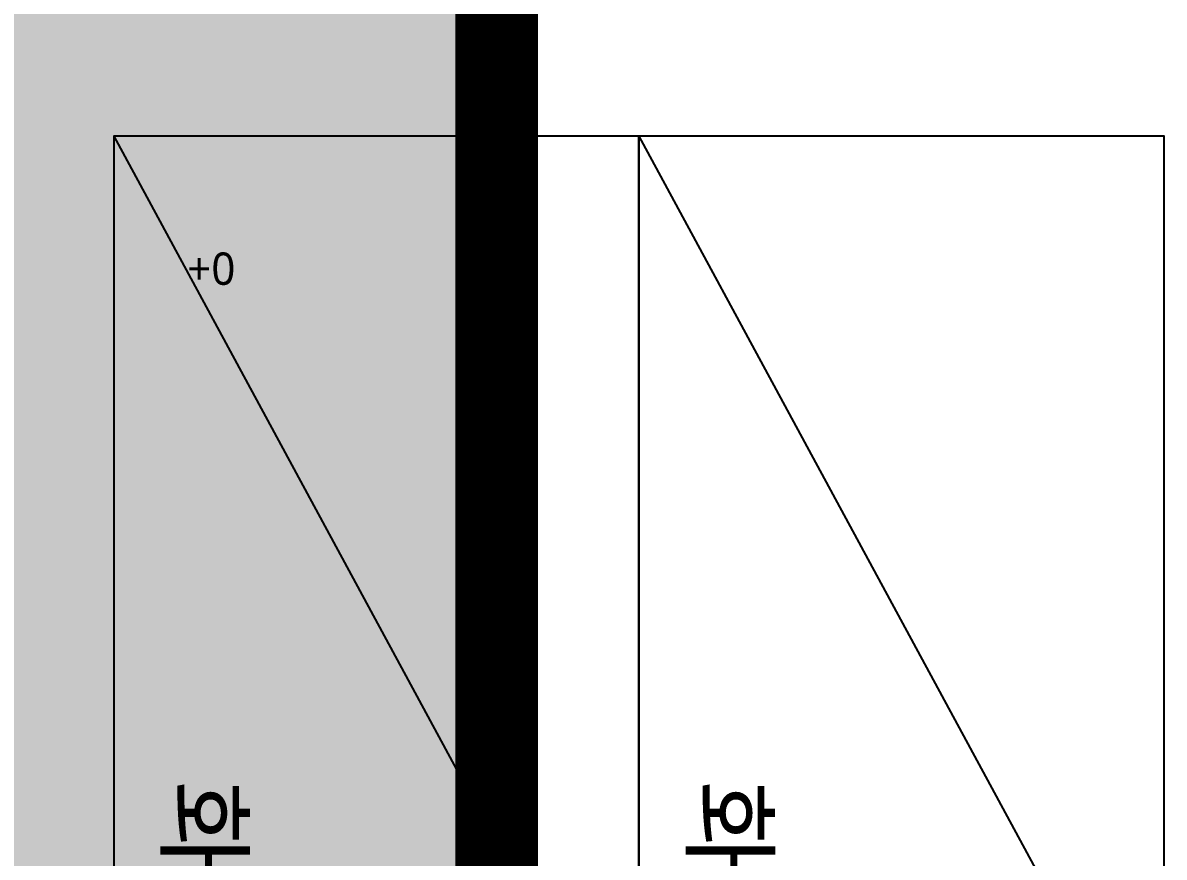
# Model space of a CAD drawing. Header units: millimetres. Extents: x 13515 to 183937, y -33900 to -660.
# Drawn here: x 119361 to 119471.5, y -19592 to -19511.2 of the extents above; entities that cross this region are included whole.
import ezdxf
from ezdxf.enums import TextEntityAlignment as Align

# ---------------------------------------------------------------- set-up
doc = ezdxf.new("R2010")
doc.units = ezdxf.units.MM
doc.header["$LTSCALE"] = 100
doc.header["$MEASUREMENT"] = 0
doc.linetypes.add('HIDDEN', pattern=[2, 1, -1])
doc.layers.get('0').update_dxf_attribs({"linetype": 'CONTINUOUS'})
for name, color, linetype in [('254', 254, 'CONTINUOUS'), ('ELE9', 9, 'CONTINUOUS'), ('LED', 7, 'CONTINUOUS'), ('주차-화물', 251, 'CONTINUOUS')]:
    doc.layers.add(name, color=color, linetype=linetype)
doc.styles.add('나눔바른고딕', font='NanumBarunGothic.ttf')

# ---------------------------------------------------------------- blocks, each defined once
blk = doc.blocks.new('sdfsgfdgdfg')
at = {"layer": '주차-화물', "ltscale": 0.1}
blk.add_lwpolyline([(36469107.6, 558896.3), (36469107.6, 564896.3), (36465857.6, 564896.3), (36465857.6, 558896.3), (36469107.6, 558896.3), (36465857.6, 564896.3)], dxfattribs=at)
at = {"layer": '주차-화물', "style": '나눔바른고딕'}
blk.add_text('화물용', height=450, rotation=90, dxfattribs=at).set_placement((36468546.8, 563727.8), align=Align.MIDDLE_CENTER)
blk = doc.blocks.new('FGHJ')
at = {"layer": 'ELE9', "rotation": 180}
for p in [(73514981.7, 605542.7), (73518231.7, 605542.7)]:
    blk.add_blockref('sdfsgfdgdfg', p, dxfattribs=at)
at = {"layer": 'ELE9', "style": '나눔바른고딕'}
blk.add_text('+0', height=200, dxfattribs=at).set_placement((37046328.7, 45727.4))

msp = doc.modelspace()

# ---------------------------------------------------------------- hatches: boundary and pattern name
at = {"layer": '254', "ltscale": 10000}
h = msp.add_hatch(color=256, dxfattribs=at)
h.dxf.hatch_style = 1
edge = h.paths.add_edge_path()
edge.add_arc((119308.55, -19674.37), 40, 180, 270)
edge.add_line((119308.55, -19714.37), (119366.89, -19714.37))
edge.add_arc((119366.89, -19674.37), 40, 270, 360)
edge.add_line((119406.89, -19674.37), (119406.89, -19401.49))
edge.add_arc((119366.89, -19401.49), 40, 0, 90)
edge.add_line((119366.89, -19361.49), (119308.55, -19361.49))
edge.add_arc((119308.55, -19401.49), 40, 90, 180)
edge.add_line((119268.55, -19401.49), (119268.55, -19674.37))

# ---------------------------------------------------------------- next in the draw order: block references
at = {"xscale": 0.01565102769230769, "yscale": 0.01565102769230769, "zscale": 0.01565102769230769}
msp.add_blockref('FGHJ', (-460436.19, -20252.24), dxfattribs=at)

# ---------------------------------------------------------------- next in the draw order: linework, layer by layer
at = {"layer": 'LED', "color": 6, "linetype": 'HIDDEN', "ltscale": 0.3, "const_width": 8}
msp.add_lwpolyline([(119268.55, -19674.37, 0.414214), (119308.55, -19714.37), (119366.89, -19714.37, 0.414214), (119406.89, -19674.37), (119406.89, -19401.49, 0.414214), (119366.89, -19361.49), (119308.55, -19361.49, 0.414214), (119268.55, -19401.49)], format="xyb", close=True, dxfattribs=at)

doc.saveas('drawing.dxf')
